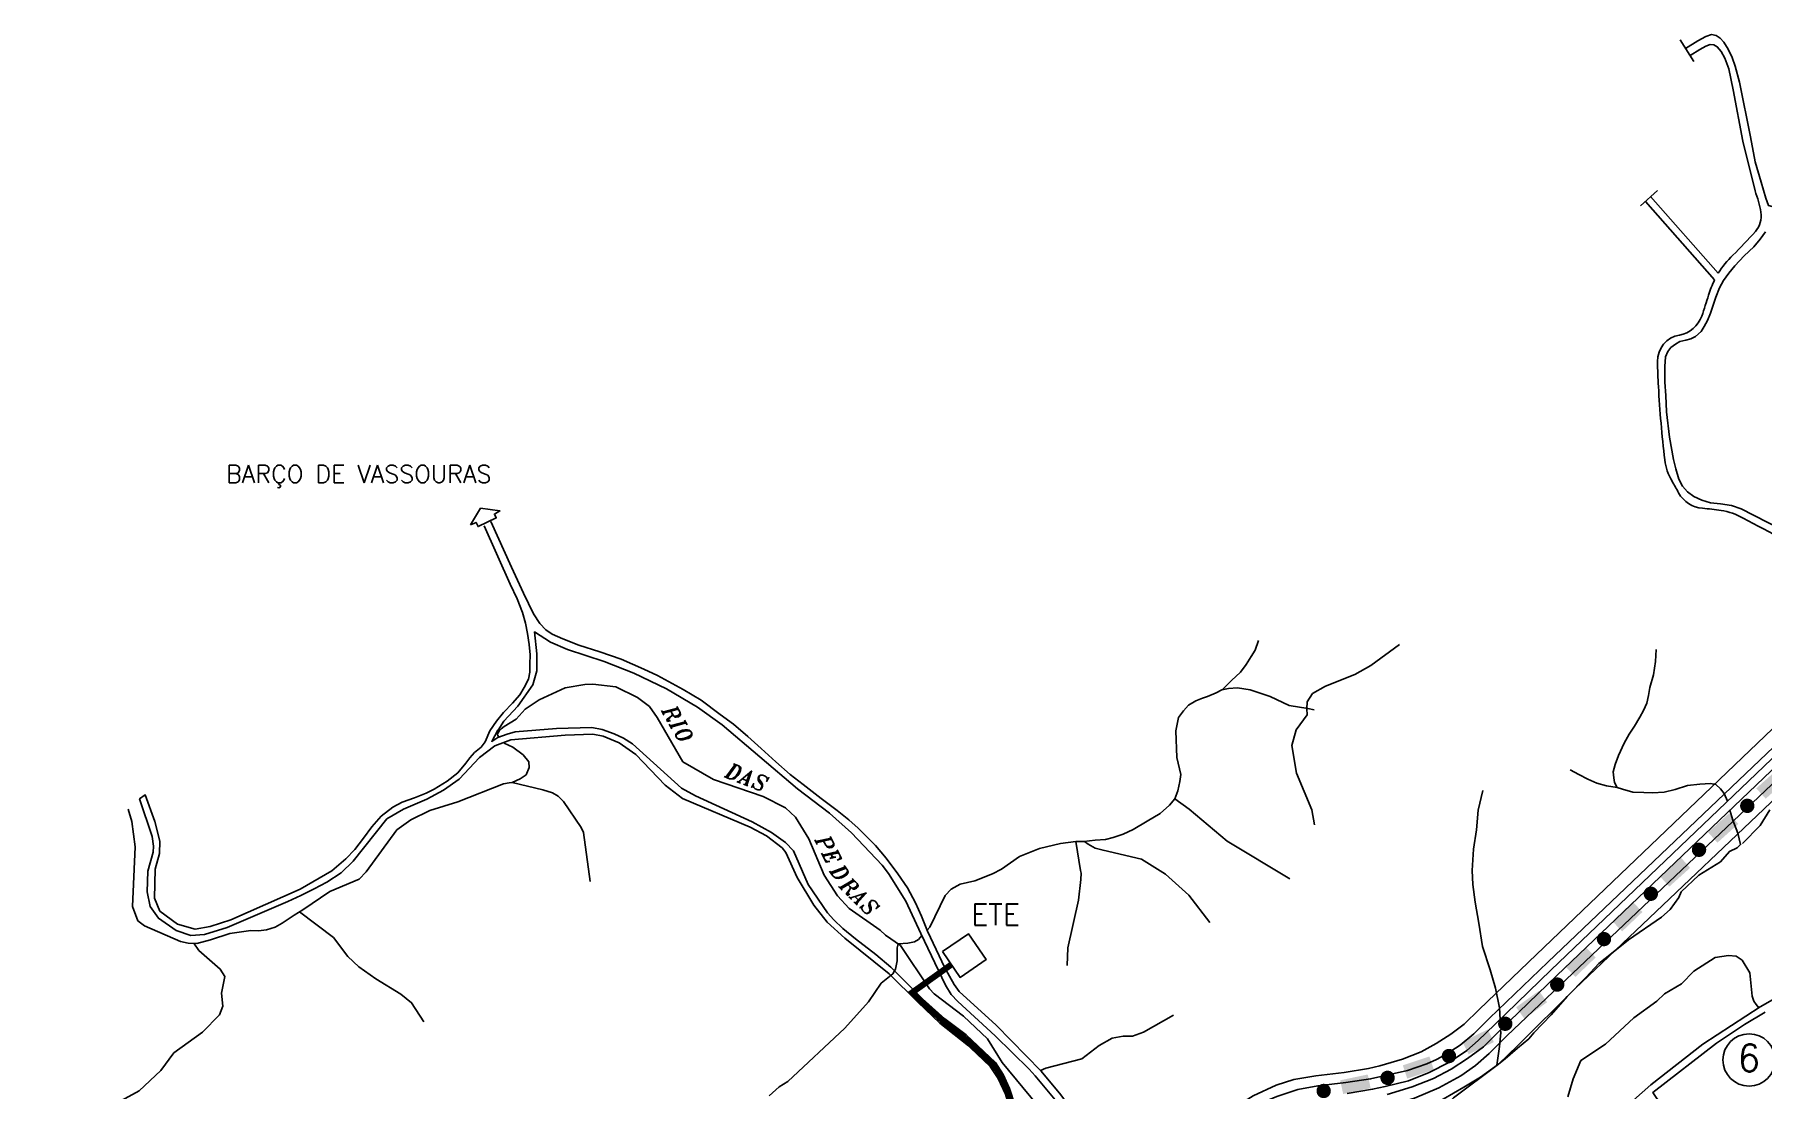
# Model space of a CAD drawing. Extents: x 634485 to 639947, y 7518235 to 7523566.
# Drawn here: x 635844 to 638096, y 7522191 to 7523566 of the extents above; entities that cross this region are included whole.
import ezdxf
from ezdxf.enums import TextEntityAlignment as Align

# ---------------------------------------------------------------- set-up
doc = ezdxf.new("R2010")
doc.units = 0
doc.header["$LTSCALE"] = 80
doc.header["$MEASUREMENT"] = 0
doc.linetypes.add('HIDDEN', pattern=[0.375, 0.25, -0.125])
for name, color, linetype in [('ESTACAO', 5, 'CONTINUOUS'), ('LIMITE-BACIA', 3, 'CONTINUOUS'), ('LIMITE-PROJETO', 1, 'CONTINUOUS'), ('RIO', 4, 'CONTINUOUS'), ('RODOVIA', 1, 'CONTINUOUS'), ('RUA', 7, 'CONTINUOUS'), ('TEXTO', 5, 'CONTINUOUS'), ('TEXTO2', 5, 'CONTINUOUS')]:
    doc.layers.add(name, color=color, linetype=linetype)
doc.styles.add('GOTHICI', font='ITALICT8.SHX', dxfattribs={"height": 1.641651})
doc.styles.get("Standard").update_dxf_attribs({"font": 'ROMANSBR.shx', "height": 3})

# ---------------------------------------------------------------- blocks, each defined once
blk = doc.blocks.new('R')
at = {"layer": 'LIMITE-PROJETO', "const_width": 18.7}
blk.add_lwpolyline([(-75.2, 0.3, 1), (-93.9, 0.4, 1)], format="xyb", close=True, dxfattribs=at)
at = {"layer": 'LIMITE-PROJETO'}
blk.add_solid([(36.9, 17.7), (36.6, -18.8), (-36.4, 18.3), (-36.6, -18.3)], dxfattribs=at)
blk = doc.blocks.new('R1')
at = {"layer": 'LIMITE-BACIA', "xscale": 0.5, "yscale": 0.5, "zscale": 0.5}
blk.add_blockref('R', (0, 0.3), dxfattribs=at)

msp = doc.modelspace()

# ---------------------------------------------------------------- linework, layer by layer
at = {"layer": 'ESTACAO'}
msp.add_lwpolyline([(637027.3, 7522370.8), (637050.5, 7522336.9), (637084.4, 7522360.1), (637061.2, 7522393.9)], close=True, dxfattribs=at)
at = {"layer": 'ESTACAO', "linetype": 'HIDDEN', "const_width": 8, "flags": 128}
msp.add_lwpolyline([(637206.8, 7522045.5), (637205.7, 7522061.8), (637198.3, 7522065.6), (637173.4, 7522078.8), (637155.9, 7522090.8), (637147.4, 7522096.7), (637133.9, 7522114.8), (637128.6, 7522123.5), (637122.6, 7522146.5), (637117.8, 7522168.3), (637113.6, 7522183), (637107.1, 7522201.5), (637099, 7522216.3), (637089.2, 7522227.4), (637076.6, 7522238.9), (637058.7, 7522255.2), (637048.8, 7522263.3), (637028.2, 7522280.3), (637020.6, 7522287.3), (636987.7, 7522317), (637039, 7522353.7)], dxfattribs=at)
at = {"layer": 'RIO'}
for points in [[(637392.1, 7522711.8), (637404.2, 7522723.8), (637415.7, 7522734.9), (637423.1, 7522744.9), (637430, 7522755.4), (637434.9, 7522763.3), (637439.2, 7522775.9)], [(637623, 7522771), (637585.9, 7522743.4), (637564.9, 7522731.8), (637526.5, 7522716.6), (637509.9, 7522706.9), (637502.9, 7522696.3), (637502.5, 7522687.2), (637502.7, 7522679.2), (637488.4, 7522659.6), (637482.7, 7522639.4), (637488.9, 7522603.1), (637509, 7522555.3), (637512.3, 7522535.8)], [(637906.8, 7522584.3), (637903.3, 7522590.8), (637902.6, 7522597), (637901.7, 7522604.7), (637904.2, 7522614.3), (637908.4, 7522626), (637915.9, 7522642.1), (637922.5, 7522654.1), (637929.4, 7522664.6), (637936.3, 7522676), (637941.1, 7522684.9), (637945.5, 7522694.3), (637947.7, 7522704.4), (637949.4, 7522715), (637954.1, 7522731.4), (637956.6, 7522748.6), (637957.5, 7522764.5)], [(636449.1, 7522650.3), (636447.8, 7522652.1), (636447.7, 7522653.9), (636448.6, 7522656.4), (636449.9, 7522659), (636452.1, 7522661.1), (636456.3, 7522664.2), (636472, 7522673.7), (636483.5, 7522686.4), (636502, 7522698.7), (636535.6, 7522714.2), (636561.4, 7522718.9), (636571.7, 7522719.2), (636601.7, 7522715.7), (636629.9, 7522702), (636645.6, 7522690), (636655.6, 7522675.7), (636689, 7522618.1), (636729.1, 7522594.8), (636793.6, 7522572.6), (636822.8, 7522558), (636836.1, 7522545.8), (636853.3, 7522517.5), (636873.3, 7522470.4), (636890.7, 7522443.3), (636906, 7522426.9), (636946.2, 7522398.7), (636953.1, 7522392.2), (636972.9, 7522378.4), (637010.5, 7522322.1), (637016.5, 7522315.4), (637054.8, 7522286.3), (637086.3, 7522257), (637105.2, 7522226.2), (637150.8, 7522170.9)], [(637512.1, 7522685.7), (637503.8, 7522687.3), (637479.3, 7522691.5), (637454.5, 7522702.9), (637428.6, 7522711.8), (637412.1, 7522714.2), (637400.1, 7522713.5), (637391.4, 7522711.7), (637384.2, 7522708), (637372.8, 7522703), (637366.4, 7522701), (637357.5, 7522697.6), (637348.3, 7522691.7), (637341.8, 7522684.5), (637335.2, 7522675.6), (637331.5, 7522658.2), (637332.8, 7522623.6), (637338.3, 7522601.3), (637336.7, 7522592.1), (637334.1, 7522580), (637330.3, 7522569.5), (637323.4, 7522561.4), (637311.4, 7522550.8), (637294.3, 7522540.4), (637276.2, 7522529.9), (637263, 7522523.5), (637250.1, 7522519.3), (637240.1, 7522516.5), (637226.4, 7522515.8), (637211.5, 7522514.1), (637201.3, 7522514.2)], [(638050.8, 7522566.7), (638046.3, 7522576.6), (638041.4, 7522582.8), (638035.4, 7522588.2), (638028.5, 7522589.5), (638014.7, 7522588.7), (637998.5, 7522586.9), (637982.4, 7522581.7), (637967.9, 7522578.6), (637952.7, 7522577.6), (637941.4, 7522577.9), (637927.4, 7522578.6), (637913.6, 7522582.1), (637906.8, 7522584.3), (637893, 7522586.8), (637880.2, 7522590.2), (637868.5, 7522595.3), (637857, 7522601.4), (637845.4, 7522607.4)], [(637754.2, 7522281.9), (637753.3, 7522297.3), (637748.2, 7522322.9), (637741.1, 7522346.8), (637731.5, 7522377.1), (637726.6, 7522407.8), (637721.8, 7522435.2), (637718.8, 7522458.2), (637718, 7522476.1), (637719.4, 7522504.2), (637723.3, 7522529.2), (637725.8, 7522554.8), (637731.6, 7522580.5)], [(637330.3, 7522569.5), (637349.2, 7522556.1), (637398.4, 7522514.4), (637480.3, 7522465.5)], [(637376.1, 7522408.3), (637348.5, 7522444.1), (637318.3, 7522471.5), (637287, 7522491.2), (637236.8, 7522502.7), (637226.3, 7522505.6), (637217.3, 7522510.6), (637212.6, 7522514)], [(635924.3, 7521894.6), (635892, 7521933), (635865, 7521978.1), (635852.7, 7522005.3), (635845.5, 7522028.2), (635844.1, 7522042.8), (635847.4, 7522062.8), (635853.1, 7522078), (635866.3, 7522100.5), (635902.7, 7522139.7), (635924, 7522158.1), (635980.4, 7522189), (636008.6, 7522215.4), (636025.7, 7522238.6), (636063.2, 7522265.6), (636085.2, 7522288.2), (636089.7, 7522299.6), (636087.6, 7522316.5), (636091.9, 7522338.2), (636086.2, 7522347.8), (636058.3, 7522371.9), (636051.6, 7522381.4)], [(637328.4, 7522287.9), (637289.6, 7522265.4), (637275.2, 7522260.2), (637262.9, 7522260.3), (637248.8, 7522257.8), (637231.6, 7522248.3), (637209.3, 7522230.6), (637162.3, 7522218.7), (637155.2, 7522215.6)], [(637750, 7522222.5), (637753.5, 7522246.9), (637755.2, 7522265.1), (637754.9, 7522268.8)]]:
    msp.add_lwpolyline(points, dxfattribs=at)
at = {"layer": 'RIO', "linetype": 'CONTINUOUS'}
for points in [[(636456.2, 7522642.2), (636467.4, 7522637), (636481, 7522626.9), (636488.2, 7522617.8), (636488.8, 7522610.4), (636484.8, 7522600.8), (636476.9, 7522595.9), (636466.7, 7522590.8), (636506.6, 7522581.4), (636519, 7522577.4), (636526.4, 7522573.1), (636533.7, 7522566.3), (636556.6, 7522532.4), (636559.7, 7522525.7), (636568.3, 7522461.9)], [(635966, 7522556.3), (635971.1, 7522540.2), (635975.4, 7522507.2), (635971.8, 7522429.5), (635978.6, 7522410.7), (635987.2, 7522404.1), (636034.4, 7522383.7), (636044.2, 7522381.7), (636055.6, 7522381.3), (636073.5, 7522385.7), (636098.4, 7522394.2), (636126.1, 7522398.1), (636135.8, 7522397.6), (636146.6, 7522398.8), (636157.8, 7522402.6), (636166.9, 7522407.8), (636182.3, 7522417.9), (636193.9, 7522425.1), (636229, 7522448.8), (636267, 7522465), (636276.5, 7522474.5), (636316.4, 7522529.4), (636334.5, 7522542.5), (636359.5, 7522554.6), (636395.9, 7522565.7), (636455.1, 7522589.2), (636462.7, 7522590.7), (636466.7, 7522590.8)], [(637752.1, 7522224), (637760.8, 7522230.9), (637777, 7522244.6), (637791.7, 7522257), (637798.2, 7522264.7), (637821, 7522288.2), (637841.7, 7522312.2), (637866.2, 7522336.7), (637882.9, 7522355), (637901.6, 7522369.8), (637921.8, 7522385.8), (637964.6, 7522415.3), (637975.8, 7522425.3), (637987.4, 7522441.2), (637990.4, 7522448.4), (638013.1, 7522470), (638041.5, 7522487.5), (638053.1, 7522500.9), (638063.2, 7522505.8), (638067.8, 7522510.1), (638064.3, 7522525.1), (638057.8, 7522541.8), (638053.8, 7522554.8)], [(638070.3, 7522511.5), (638093.4, 7522535), (638105.8, 7522555.5)], [(637189.9, 7522352.4), (637191, 7522375.6), (637204.8, 7522437.6), (637208, 7522464.6), (637208.2, 7522472.6), (637207.2, 7522476.1), (637201.3, 7522514.2), (637181.1, 7522511.4), (637154.1, 7522504.9), (637127.8, 7522494.4), (637104.2, 7522477.9), (637092.6, 7522471.9), (637069.8, 7522463), (637050.5, 7522458.3), (637039, 7522452), (637030.8, 7522443.5), (637011.2, 7522402.4), (637007.5, 7522398.7)], [(636189.6, 7522422.4), (636233.7, 7522389.1), (636252.2, 7522364.2), (636266.9, 7522350.9), (636289.1, 7522335.1), (636321.7, 7522315.2), (636335.6, 7522303.9), (636351.4, 7522279.1)], [(637000.4, 7522391.6), (636996.3, 7522386.5), (636990.8, 7522383.2), (636982.1, 7522381.4), (636969.5, 7522380.5), (636968.3, 7522375.6), (636968.2, 7522369.4), (636968.6, 7522358.5), (636966.2, 7522347.5), (636962.7, 7522341.6), (636947.6, 7522329.6), (636930.9, 7522305.3), (636900.2, 7522270.7), (636825.9, 7522201.1), (636814.8, 7522194.5), (636801.5, 7522182.6)], [(638091.5, 7522297.1), (638087.9, 7522301.4), (638085.1, 7522306.1), (638082.9, 7522312.4), (638079.8, 7522342.7), (638069.7, 7522359.3), (638061.8, 7522364.5), (638051.8, 7522365.6), (638034.7, 7522363), (638006.9, 7522345.1), (637990.9, 7522328.5), (637968.7, 7522315.5), (637958.5, 7522306), (637928.7, 7522284.1), (637891.6, 7522249.9), (637859.3, 7522228.4), (637849.5, 7522204.9), (637842.7, 7522181.2)], [(637752.1, 7522224), (637693.7, 7522179.9), (637675.6, 7522162.6), (637662.8, 7522146.9), (637661.9, 7522132.6), (637667.4, 7522119.5), (637673.6, 7522115.5), (637678.2, 7522109.7), (637687.1, 7522104.8), (637698.3, 7522090.6), (637699.6, 7522082.6), (637695.9, 7522074.7), (637688.2, 7522067.7), (637638.3, 7522057.6), (637627.8, 7522048.9), (637612.3, 7522036.5), (637608.9, 7522033.4)]]:
    msp.add_lwpolyline(points, dxfattribs=at)
at = {"layer": 'RODOVIA', "linetype": 'CONTINUOUS'}
for points in [[(638167.6, 7522678.5), (637820.8, 7522347), (637747.1, 7522275), (637725.6, 7522254.8), (637710.7, 7522241.7), (637688.3, 7522226.5), (637662, 7522212.8), (637634.7, 7522202), (637604.3, 7522194.9), (637588, 7522191.2), (637555.1, 7522185.8)], [(638174.8, 7522670.5), (637828.3, 7522339.2), (637753.9, 7522267.8), (637732.6, 7522246.6), (637711.7, 7522231.3), (637690.5, 7522217.5), (637667.5, 7522205.2), (637639.7, 7522194.2), (637607, 7522184.4)]]:
    msp.add_lwpolyline(points, dxfattribs=at)
at = {"layer": 'RUA'}
for p, q in [((638006.8, 7523531), (637988.9, 7523559)), ((637937.3, 7523342.6), (637959.4, 7523362.7)), ((638033.8, 7523246.2), (637943.6, 7523348.5)), ((638038.7, 7523255), (637950.5, 7523354.7))]:
    msp.add_line(p, q, dxfattribs=at)
for points in [[(637996, 7523547.8), (638011.8, 7523557.7), (638022.4, 7523563.6), (638029.7, 7523566), (638035.7, 7523564.8), (638041, 7523561.4), (638046, 7523556.1), (638051.5, 7523547), (638056.8, 7523536), (638060.7, 7523524.7), (638066.3, 7523503.8), (638080.6, 7523432.5), (638086.7, 7523400.2), (638094.4, 7523373.4), (638100.5, 7523352.9), (638104.1, 7523343.1), (638113.7, 7523340.5), (638122.6, 7523348.5), (638134.8, 7523364), (638155.1, 7523392.7), (638178.8, 7523430), (638204.6, 7523474.1), (638217.2, 7523497.7), (638231.3, 7523525.7)], [(638086.5, 7523362.1), (638070.5, 7523427), (638058.1, 7523493.9), (638052.3, 7523521.5), (638047.3, 7523535.2), (638042.2, 7523543.8), (638037.3, 7523550), (638032.9, 7523552.4), (638028.2, 7523553), (638022.3, 7523550.8), (638014.7, 7523546.5), (638001.8, 7523538.8)], [(638100.1, 7523308.7), (638093.3, 7523299.1), (638085.1, 7523289.2), (638072.4, 7523277.5), (638060.1, 7523264.3), (638052.4, 7523254.9), (638045.6, 7523245.3), (638040.3, 7523236), (638035.6, 7523223.8), (638032, 7523213.4), (638028.4, 7523203), (638024.4, 7523193.1), (638020.3, 7523185.6), (638016.2, 7523179), (638008.8, 7523172.3), (638002.8, 7523169.2), (637996.5, 7523167.6), (637988.7, 7523165.7), (637982.7, 7523162.6), (637977, 7523158.1), (637972.7, 7523152.9), (637969.9, 7523145.7), (637968.9, 7523133.1), (637968.9, 7523112.9), (637970.2, 7523095.3), (637971, 7523074), (637975.2, 7523041), (637980.3, 7523012.2), (637983.1, 7523000.1), (637987.2, 7522986.4), (637991.8, 7522977.4), (637998.5, 7522970), (638006.7, 7522963.9), (638017.4, 7522958.9), (638028.4, 7522955.7), (638041.4, 7522954.2), (638055.7, 7522952.1), (638068.4, 7522947.8), (638084.4, 7522939.3), (638123.6, 7522919.7)], [(636412.3, 7522926.7), (636425.4, 7522948.6), (636450.7, 7522945), (636443.4, 7522940.9), (636445.9, 7522935.9), (636422.1, 7522924.6), (636419.6, 7522930.1), (636412.3, 7522926.7)], [(637000.2, 7522416.6), (636992.2, 7522434.2), (636982, 7522453.5), (636969.4, 7522471.9), (636954.2, 7522492.4), (636940.2, 7522508.8), (636917.4, 7522531.3), (636905.6, 7522542.3), (636890, 7522554.3), (636869.2, 7522570.3), (636845.7, 7522588.3), (636829.1, 7522601.6), (636810.1, 7522618), (636791.1, 7522635.5), (636773.7, 7522651.1), (636755.1, 7522666.9), (636737.9, 7522679.6), (636712.8, 7522698.4), (636689.5, 7522712.4), (636655.9, 7522730.5), (636638.2, 7522738.8), (636608.5, 7522751.9), (636580.7, 7522761.3), (636553.4, 7522770.2), (636532.8, 7522778.2), (636518.7, 7522784.4), (636510.3, 7522789.9), (636502.8, 7522798.1), (636494.6, 7522811), (636481.3, 7522838), (636465.9, 7522871.6), (636438.9, 7522931.4)], [(636995.2, 7522304.8), (636957.8, 7522341.6), (636900.2, 7522388.2), (636877.1, 7522409.1), (636859.7, 7522431), (636837.9, 7522467.1), (636823.2, 7522499.6), (636818.4, 7522505.7), (636798.1, 7522521.4), (636776.7, 7522532.6), (636688.5, 7522570.3), (636666, 7522587.5), (636627.7, 7522627.7), (636606.2, 7522642.9), (636585.1, 7522651.6), (636571.9, 7522654), (636535.5, 7522652.8), (636464.7, 7522646.8), (636444.1, 7522638.6), (636424, 7522623.7), (636397.6, 7522595.2), (636377.2, 7522580.8), (636355.3, 7522569.1), (636324.9, 7522556.4), (636303.4, 7522543.7), (636259.5, 7522488.4), (636243.8, 7522473.2), (636224.9, 7522461.1), (636208.5, 7522452.3), (636191, 7522443.6), (636174, 7522435.9), (636095.1, 7522401.9), (636065.5, 7522393), (636048, 7522391.6), (636028.6, 7522397.9), (636005.6, 7522414.1), (635994.9, 7522429.2), (635990.9, 7522448.3), (635991.6, 7522475.3), (635998.6, 7522500.1), (635999.1, 7522507.9), (635997.3, 7522520.8), (635981, 7522569.7), (635988.4, 7522574.8), (636001, 7522540), (636007.3, 7522514.5), (636006.8, 7522498.3), (636001.1, 7522478), (636000.3, 7522440.1), (636007.4, 7522423.3), (636030.4, 7522406.3), (636053.3, 7522399.6), (636072.9, 7522403.3), (636099.9, 7522412.1), (636190.1, 7522452), (636231.6, 7522475.9), (636250, 7522491.6), (636261.5, 7522503.5), (636272.9, 7522518.6), (636283.6, 7522533.2), (636296, 7522547.1), (636311, 7522559), (636323.1, 7522565.5), (636339.1, 7522571), (636354.5, 7522577.2), (636364.8, 7522582.2), (636381.9, 7522592.7), (636395.6, 7522603.6), (636406.1, 7522616), (636411.5, 7522623.3), (636417.4, 7522630), (636426.1, 7522636.9), (636431.5, 7522644.2), (636437.7, 7522658.3), (636446, 7522670.9), (636455.2, 7522682.3), (636466.9, 7522694.6), (636476.6, 7522705.3), (636482.3, 7522714.9), (636488.1, 7522725.6), (636489.7, 7522735), (636489.8, 7522745.2), (636490.1, 7522757.6), (636488.8, 7522770.8), (636486.5, 7522785.3), (636484.1, 7522798.6), (636480.1, 7522812.7), (636473.1, 7522830.5), (636464, 7522849.7), (636430.3, 7522925.6)], [(636448.4, 7522659.3), (636455.7, 7522670.9), (636474.1, 7522690.6), (636493.5, 7522718.5), (636498.6, 7522736.5), (636498.9, 7522758.6), (636495.8, 7522787.4), (636516.5, 7522773.8), (636538.6, 7522764.4), (636586.7, 7522748.8), (636625.2, 7522733.7), (636667.6, 7522712.9), (636708.2, 7522689.3), (636740.1, 7522666), (636838.6, 7522582.7), (636880, 7522550.9), (636908.7, 7522525.4), (636948.7, 7522483.2), (636957.2, 7522472.5), (636979.9, 7522436.3), (636999.3, 7522394), (637031.5, 7522327), (637038.9, 7522314.7), (637047.3, 7522305.5), (637096.3, 7522260.9), (637140.4, 7522217.3), (637148.2, 7522208.5), (637187.2, 7522161.8)], [(638149.2, 7522699), (637801.8, 7522366.8), (637727.1, 7522295.2), (637707.6, 7522275.8), (637690, 7522262.8), (637671, 7522250.6), (637651.3, 7522240), (637627.1, 7522230.4), (637597.3, 7522221.5), (637582.8, 7522218.2), (637551.2, 7522213.1), (637514, 7522208.5), (637485.4, 7522204), (637462.4, 7522196.6), (637432.6, 7522182.6), (637409.5, 7522168.1), (637388.3, 7522151.2), (637375.6, 7522138.3), (637359.2, 7522120.1), (637321.4, 7522070.5), (637312.5, 7522058)], [(636448.1, 7522659.2), (636439.9, 7522644.5), (636448, 7522649.6), (636460, 7522653.9), (636470.5, 7522657.1), (636524.6, 7522661.5), (636570.6, 7522662.6), (636583.8, 7522660.2), (636599.7, 7522654.6), (636611.8, 7522648.8), (636623.6, 7522641.3), (636687.4, 7522583.6), (636705.4, 7522573.6), (636779.5, 7522539.7), (636804.7, 7522525.7), (636822.8, 7522512.9), (636833.1, 7522501.9), (636852.5, 7522458.2), (636877.4, 7522420.9), (636885.8, 7522411.9), (636897.7, 7522400.8), (636914.3, 7522387.1), (636940.6, 7522367), (636960, 7522350.4), (637001.6, 7522309), (637030.5, 7522282.8), (637058.4, 7522261.9), (637096.5, 7522225.8), (637106.5, 7522210.4), (637114.8, 7522192), (637121.6, 7522170.7)], [(638157.2, 7522681.6), (637816.6, 7522356.9), (637740.6, 7522284), (637720, 7522263.2), (637702.2, 7522248.4), (637682.6, 7522236.1), (637671.5, 7522229.9), (637658.7, 7522224.2), (637633.5, 7522215.7), (637585.4, 7522204.5), (637553.1, 7522200), (637516.9, 7522195.7), (637490.6, 7522190.9), (637463.2, 7522181.9), (637440.3, 7522172.1), (637420.4, 7522160.8), (637398.5, 7522141.6), (637384.3, 7522127.1), (637367.5, 7522108), (637333.7, 7522061.3), (637325.3, 7522049.5)], [(638183.5, 7522659.8), (637840.4, 7522334.2), (637762.9, 7522260.7), (637740.2, 7522237.6), (637722.4, 7522222.2), (637703, 7522208.7), (637674.4, 7522193.1), (637642.8, 7522179.7), (637600.6, 7522166.7), (637557, 7522159.6), (637523.4, 7522156.7), (637498.3, 7522152.8), (637482.2, 7522148.1)], [(638194.7, 7522648.3), (637852.2, 7522322.4), (637777.1, 7522247.6), (637752.1, 7522224), (637728.7, 7522206.8), (637707, 7522194), (637680, 7522178.2), (637647.7, 7522163.7), (637615.9, 7522153.9), (637584.9, 7522147.8), (637560.9, 7522145.7), (637525.1, 7522141.2), (637502.1, 7522136.4), (637489.9, 7522132.1)], [(636259.5, 7522488.4), (636243.8, 7522473.2), (636224.9, 7522461.1), (636208.5, 7522452.3), (636191, 7522443.6), (636174, 7522435.9), (636095.1, 7522401.9), (636065.5, 7522393), (636048, 7522391.6), (636028.6, 7522397.9), (636005.6, 7522414.1), (635994.9, 7522429.2), (635990.9, 7522448.3), (635991.6, 7522475.3), (635998.6, 7522500.1), (635999.1, 7522507.9), (635997.3, 7522520.8), (635981, 7522569.7), (635988.4, 7522574.8), (636001, 7522540), (636007.3, 7522514.5), (636006.8, 7522498.3), (636001.1, 7522478), (636000.3, 7522440.1), (636007.4, 7522423.3), (636030.4, 7522406.3), (636053.3, 7522399.6), (636072.9, 7522403.3), (636099.9, 7522412.1), (636190.1, 7522452), (636231.6, 7522475.9), (636250, 7522491.6)], [(636259.5, 7522488.4), (636243.8, 7522473.2), (636224.9, 7522461.1), (636208.5, 7522452.3), (636191, 7522443.6), (636174, 7522435.9), (636095.1, 7522401.9), (636065.5, 7522393), (636048, 7522391.6), (636028.6, 7522397.9), (636005.6, 7522414.1), (635994.9, 7522429.2), (635990.9, 7522448.3), (635991.6, 7522475.3), (635998.6, 7522500.1), (635999.1, 7522507.9), (635997.3, 7522520.8), (635981, 7522569.7), (635988.4, 7522574.8), (636001, 7522540), (636007.3, 7522514.5), (636006.8, 7522498.3), (636001.1, 7522478), (636000.3, 7522440.1), (636007.4, 7522423.3), (636030.4, 7522406.3), (636053.3, 7522399.6), (636072.9, 7522403.3), (636099.9, 7522412.1), (636190.1, 7522452), (636231.6, 7522475.9), (636250, 7522491.6)], [(636259.5, 7522488.4), (636243.8, 7522473.2), (636224.9, 7522461.1), (636208.5, 7522452.3), (636191, 7522443.6), (636174, 7522435.9), (636095.1, 7522401.9), (636065.5, 7522393), (636048, 7522391.6), (636028.6, 7522397.9), (636005.6, 7522414.1), (635994.9, 7522429.2), (635990.9, 7522448.3), (635991.6, 7522475.3), (635998.6, 7522500.1), (635999.1, 7522507.9), (635997.3, 7522520.8), (635981, 7522569.7), (635988.4, 7522574.8), (636001, 7522540), (636007.3, 7522514.5), (636006.8, 7522498.3), (636001.1, 7522478), (636000.3, 7522440.1), (636007.4, 7522423.3), (636030.4, 7522406.3), (636053.3, 7522399.6), (636072.9, 7522403.3), (636099.9, 7522412.1), (636190.1, 7522452), (636231.6, 7522475.9), (636250, 7522491.6)], [(636259.5, 7522488.4), (636243.8, 7522473.2), (636224.9, 7522461.1), (636208.5, 7522452.3), (636191, 7522443.6), (636174, 7522435.9), (636095.1, 7522401.9), (636065.5, 7522393), (636048, 7522391.6), (636028.6, 7522397.9), (636005.6, 7522414.1), (635994.9, 7522429.2), (635990.9, 7522448.3), (635991.6, 7522475.3), (635998.6, 7522500.1), (635999.1, 7522507.9), (635997.3, 7522520.8), (635981, 7522569.7), (635988.4, 7522574.8), (636001, 7522540), (636007.3, 7522514.5), (636006.8, 7522498.3), (636001.1, 7522478), (636000.3, 7522440.1), (636007.4, 7522423.3), (636030.4, 7522406.3), (636053.3, 7522399.6), (636072.9, 7522403.3), (636099.9, 7522412.1), (636190.1, 7522452), (636231.6, 7522475.9), (636250, 7522491.6)], [(636259.5, 7522488.4), (636243.8, 7522473.2), (636224.9, 7522461.1), (636208.5, 7522452.3), (636191, 7522443.6), (636174, 7522435.9), (636095.1, 7522401.9), (636065.5, 7522393), (636048, 7522391.6), (636028.6, 7522397.9), (636005.6, 7522414.1), (635994.9, 7522429.2), (635990.9, 7522448.3), (635991.6, 7522475.3), (635998.6, 7522500.1), (635999.1, 7522507.9), (635997.3, 7522520.8), (635981, 7522569.7), (635988.4, 7522574.8), (636001, 7522540), (636007.3, 7522514.5), (636006.8, 7522498.3), (636001.1, 7522478), (636000.3, 7522440.1), (636007.4, 7522423.3), (636030.4, 7522406.3), (636053.3, 7522399.6), (636072.9, 7522403.3), (636099.9, 7522412.1), (636190.1, 7522452), (636231.6, 7522475.9), (636250, 7522491.6)], [(636259.5, 7522488.4), (636243.8, 7522473.2), (636224.9, 7522461.1), (636208.5, 7522452.3), (636191, 7522443.6), (636174, 7522435.9), (636095.1, 7522401.9), (636065.5, 7522393), (636048, 7522391.6), (636028.6, 7522397.9), (636005.6, 7522414.1), (635994.9, 7522429.2), (635990.9, 7522448.3), (635991.6, 7522475.3), (635998.6, 7522500.1), (635999.1, 7522507.9), (635997.3, 7522520.8), (635981, 7522569.7), (635988.4, 7522574.8), (636001, 7522540), (636007.3, 7522514.5), (636006.8, 7522498.3), (636001.1, 7522478), (636000.3, 7522440.1), (636007.4, 7522423.3), (636030.4, 7522406.3), (636053.3, 7522399.6), (636072.9, 7522403.3), (636099.9, 7522412.1), (636190.1, 7522452), (636231.6, 7522475.9), (636250, 7522491.6)], [(638151.2, 7522540.7), (638176, 7522562.3), (638260, 7522464.5), (638261.6, 7522461.5), (638252.5, 7522448.1), (638250.4, 7522436.1), (638252.6, 7522399.1), (638241.5, 7522382.2), (638229, 7522370.2), (638217.7, 7522362.6), (638156.7, 7522334.7), (638093.4, 7522298.4), (638018.6, 7522249.7), (637950.6, 7522196.7), (637669.3, 7521947.9)], [(637156, 7522214.7), (637097.5, 7522274.6), (637049.1, 7522318.7), (637042.7, 7522327.8), (637030.5, 7522349.3), (637008.1, 7522397.3), (637000.2, 7522416.6)], [(637187.3, 7522064.7), (637160.7, 7522079.7), (637150, 7522087.7), (637137.7, 7522098.4), (637129.1, 7522110.1), (637124.9, 7522117.7), (637122.1, 7522126.9), (637115.4, 7522165.4), (637109.4, 7522184.8), (637100, 7522205.1), (637089.6, 7522221), (637064.1, 7522245.3), (637061.4, 7522247.8), (637024.1, 7522277.1), (636995.2, 7522304.8)], [(638099.6, 7522291.5), (638072.9, 7522275.4), (638036.5, 7522251.1), (637953.2, 7522186.7), (637987, 7522137.4), (637997.1, 7522120.1), (638003.2, 7522100.4), (638008.4, 7522092.1), (638017.1, 7522083), (638038, 7522071.4), (638065.8, 7522063.3), (638080.4, 7522060.2), (638092.4, 7522059.5), (638105.5, 7522059.7)], [(637156, 7522214.7), (637181.7, 7522183.9), (637223.6, 7522126.7), (637253.9, 7522099.3), (637307.8, 7522061.1), (637335.3, 7522042.9)]]:
    msp.add_lwpolyline(points, dxfattribs=at)
for points in [[(638038.7, 7523255, -0.063305), (638057.5, 7523278.3, 0.021474), (638087, 7523309.3, 0.223791), (638094.1, 7523334.3, 0.052787), (638086.5, 7523362.1, -0.196338)], [(637987.9, 7523174.3, 0.269031), (638017.1, 7523199.1, 0.013817), (638026, 7523226.4, -0.045173), (638033.8, 7523246.2, 0.021474)], [(637959.4, 7523139.9, -0.365062), (637987.9, 7523174.3, -0.037647)], [(638018.1, 7522948.4, -0.253552), (637987, 7522968.5, 0.008143), (637978.4, 7522983.6, -0.103755), (637968.9, 7523011.6, -0.017242), (637960.7, 7523107.2, -0.012717), (637959.4, 7523139.9, -0.989475)], [(638220.1, 7522858.6, 0.072087), (638178.2, 7522883.7, -0.027767), (638071.2, 7522935.7, 0.088671), (638042.3, 7522945.6, 0.023701), (638018.1, 7522948.4, -0.577932)]]:
    msp.add_lwpolyline(points, format="xyb", dxfattribs=at)
at = {"layer": 'TEXTO2'}
msp.add_circle((638078.8, 7522229.3), 34.1, dxfattribs=at)

# ---------------------------------------------------------------- block references
at = {"layer": 'LIMITE-PROJETO'}
for p, rotation in [((638108, 7522588.7), 42.35547721966268), ((638045.1, 7522531.4), 42.35547721966268), ((637982.3, 7522474.1), 42.35547721966268), ((637920.3, 7522416), 44.18987959411968), ((637859.4, 7522356.7), 44.18987959411968), ((637795.4, 7522301.1), 36.22133921700987), ((637725.7, 7522252.7), 26.27727523147249), ((637647.7, 7522219.3), 18.9650933941242), ((637565.7, 7522197.5), 12.36530551298116)]:
    msp.add_blockref('R1', p, dxfattribs=dict(at, rotation=rotation))

# ---------------------------------------------------------------- texts
at = {"layer": 'RIO', "style": 'GOTHICI'}
for s, rotation, p in [('RIO', 299.4569, (636661.1, 7522684.9)), ('DAS', 338.5233, (636742.8, 7522598.8)), ('PE', 297, (636860.9, 7522516.3)), ('D', 305.4637, (636880.1, 7522475.6)), ('RAS', 315.1221, (636892, 7522455.3))]:
    msp.add_text(s, height=20, rotation=rotation, dxfattribs=at).set_placement(p)
at = {"layer": 'TEXTO'}
msp.add_text('ETE', height=27.5, dxfattribs=at).set_placement((637064.9, 7522405.2))
at = {"layer": 'TEXTO2'}
msp.add_text('BAR%%199O DE VASSOURAS', height=22.8, dxfattribs=at).set_placement((636093.8, 7522981.7))
msp.add_text('6', height=35, dxfattribs=at).set_placement((638078.6, 7522214.3), align=Align.CENTER)

doc.saveas('drawing.dxf')
